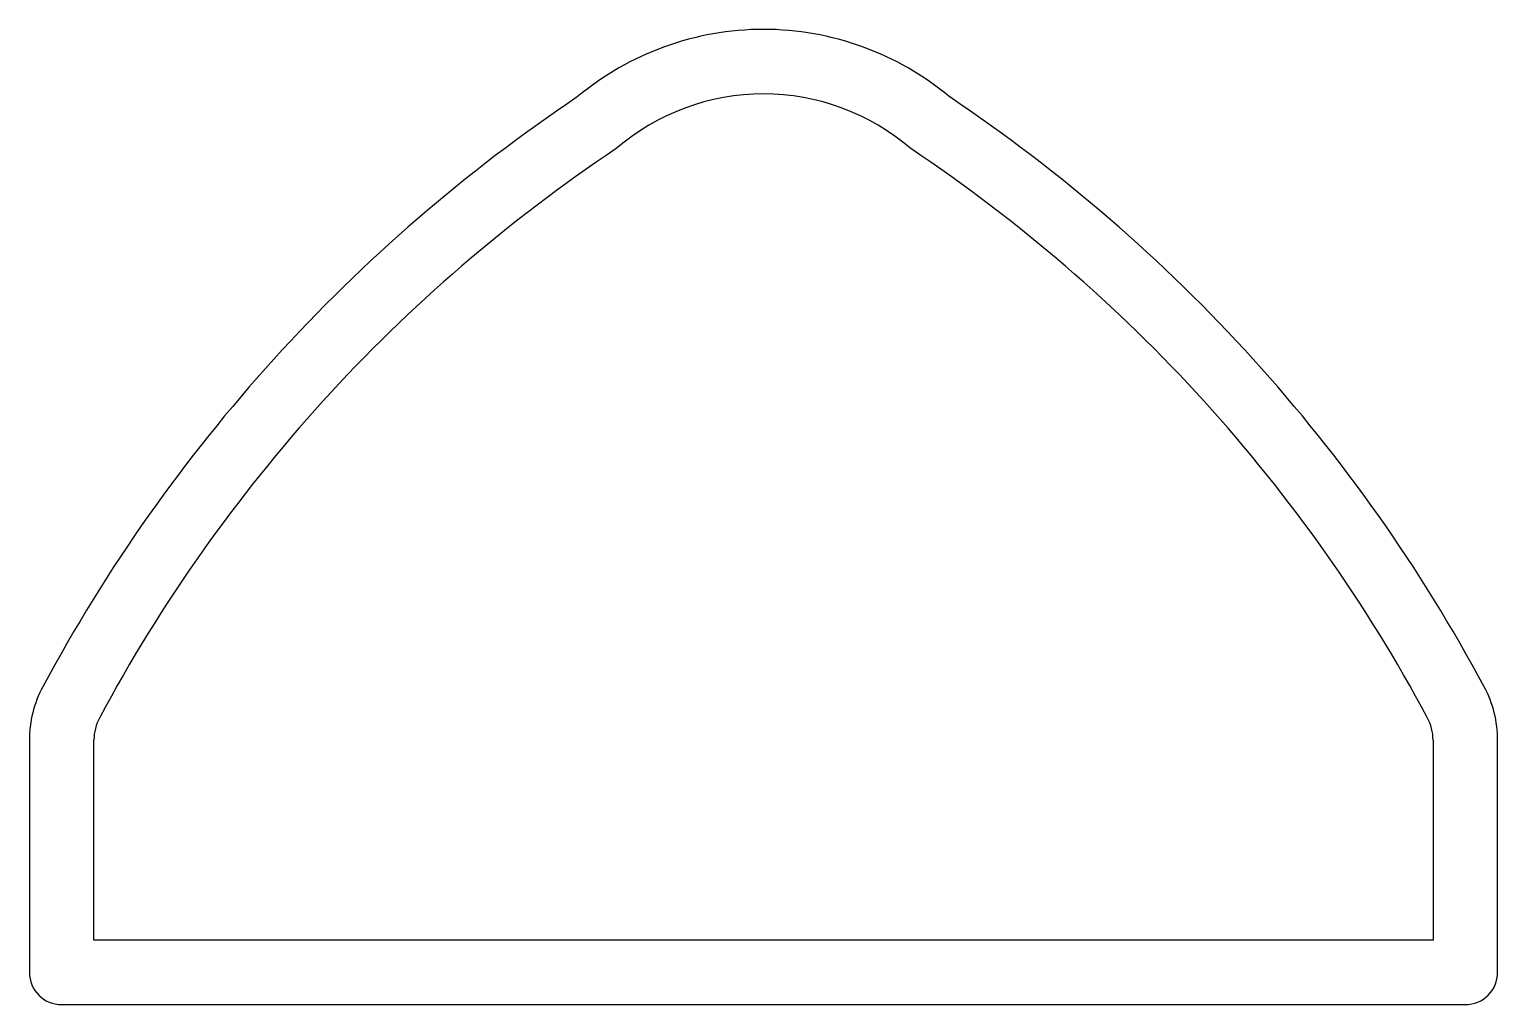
# Model space of a CAD drawing. Extents: x 2098.1 to 2143.6, y 1934.2 to 1964.4.
import ezdxf

# ---------------------------------------------------------------- set-up
doc = ezdxf.new("R2010")
doc.units = 0
doc.layers.get('0').update_dxf_attribs({"linetype": 'CONTINUOUS'})

msp = doc.modelspace()

# ---------------------------------------------------------------- linework, layer by layer
for p, q in [((2098.128, 1942.415), (2098.128, 1935.227)), ((2100.128, 1936.227), (2100.128, 1942.415)), ((2141.599, 1942.415), (2141.599, 1936.227)), ((2143.599, 1935.227), (2143.599, 1942.415)), ((2141.599, 1936.227), (2100.128, 1936.227)), ((2099.128, 1934.227), (2142.599, 1934.227))]:
    msp.add_line(p, q)
for centre, radius, start, end in [((2120.869, 1955.433), 9, 90.034, 129.8815), ((2120.858, 1955.433), 9, 50.1185, 89.966), ((2143.494, 1919.976), 51, 123.8338, 151.8099), ((2120.869, 1955.433), 7, 90.0437, 130.7008), ((2120.858, 1955.433), 7, 49.2992, 89.9563), ((2098.233, 1919.976), 51, 28.1901, 56.1662), ((2143.494, 1919.976), 49, 123.7037, 151.8099), ((2098.233, 1919.976), 49, 28.1901, 56.2963), ((2101.628, 1942.415), 3.5, 151.8099, 180), ((2140.099, 1942.415), 3.5, 0, 28.1901), ((2101.628, 1942.415), 1.5, 151.8099, 180), ((2140.099, 1942.415), 1.5, 0, 28.1901), ((2099.128, 1935.227), 1, 180, 270), ((2142.599, 1935.227), 1, 270, 360)]:
    msp.add_arc(centre, radius, start, end)

doc.saveas('drawing.dxf')
